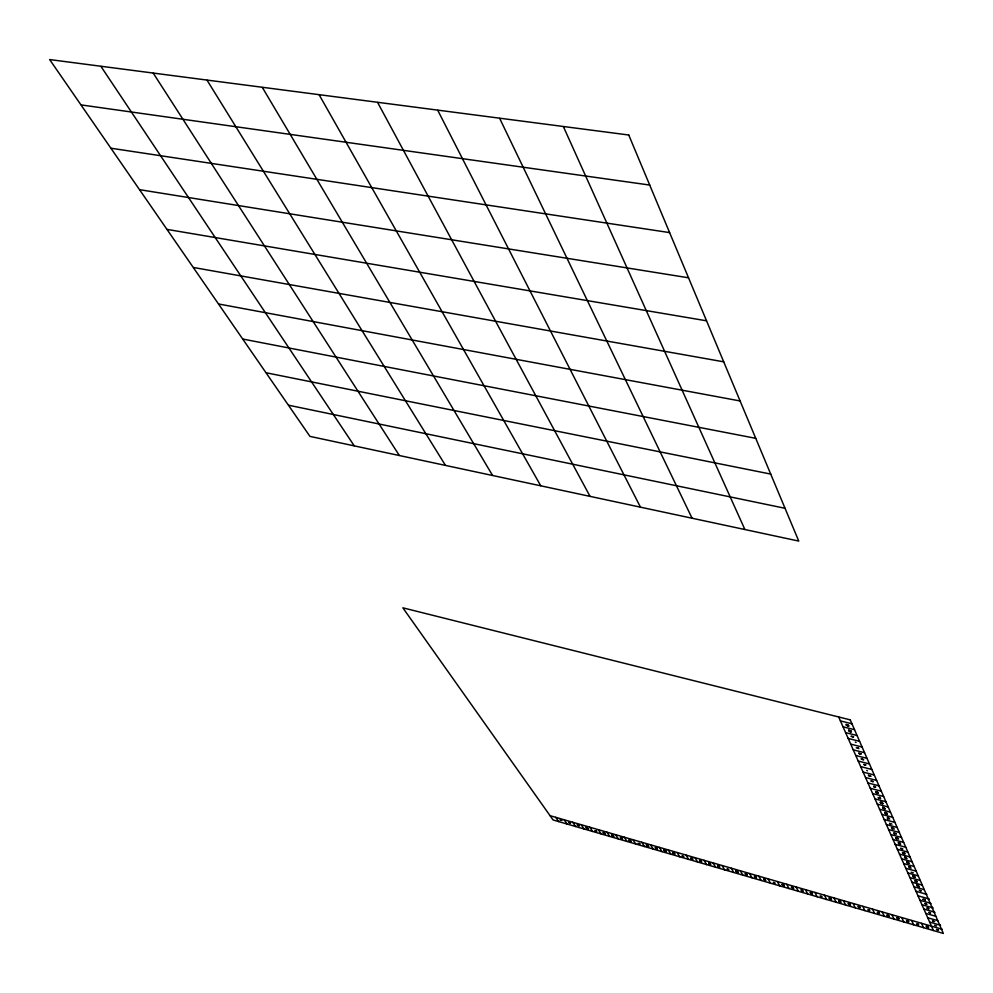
<?xml version="1.0" encoding="UTF-8"?>
<svg xmlns="http://www.w3.org/2000/svg" width="993" height="993" viewBox="0 0 993 993"><rect width="100%" height="100%" fill="white"/><g stroke="black" fill="none" stroke-linecap="round" stroke-linejoin="round"><path stroke-width="1.49" d="M848.643 730.178L851.063 731.071M850.976 731.196L849.809 731.282M875.528 787.101L874.548 787.114M875.677 791.483L877.936 792.265M884.701 808.178L885.21 808.823M895.984 837.595L898.193 838.402M898.106 838.539L898.528 839.159M898.181 842.523L900.341 843.293M906.535 857.977L904.474 857.182M916.911 885.098L918.587 885.855M919.108 890.026L921.194 890.783M926.978 904.338L924.93 903.605M870.687 776.315L870.054 776.067M861.328 758.702L862.731 759.248M853.459 737.067L852.093 736.545M857.927 906.336L859.876 907.056M858.858 753.079L860.236 753.637M888.872 915.807L887.034 915.136M850.927 731.742L849.884 731.469M936.461 929.423L938.484 930.18M878.135 793.32L877.527 793.072M880.456 798.608L879.848 798.347M763.543 878.929L765.392 879.637M882.777 803.846L882.156 803.598M884.974 809.047L884.44 808.786M865.499 764.92L864.493 764.66M793.134 887.879L792.91 888.077M887.295 814.198L886.699 813.95M884.974 812.336L886.265 812.833M848.307 903.518L850.244 904.263M850.058 904.412L849.797 904.238M672.919 852.615L674.694 853.297M675.017 854.129L673.229 853.434M683.892 856.711L682.141 856.04M877.688 792.501L878.308 793.097M692.853 859.305L691.091 858.647M701.741 861.912L700.09 861.303M882.703 807.172L883.981 807.681M630.27 840.363L629.661 840.388C628.147 839.594 632.678 841.208 628.83 839.941M710.752 864.531L709.027 863.823M719.851 867.162L718.063 866.455M728.936 869.794L727.137 869.086M738.047 872.45L736.247 871.73M747.208 875.106L745.433 874.436M756.393 877.775L754.593 877.055M906.746 861.775L907.974 862.234M754.308 876.236L756.17 876.968M719.155 866.157L717.951 865.611L719.205 866.69M900.154 843.504L898.95 843.032M585.833 827.33L587.546 828.001M904.648 856.996L905.852 857.468M932.204 907.242L932.613 907.453M613.178 835.634L611.502 834.964M811.703 893.03L810.474 892.459L811.715 893.539M907.168 921.057L908.533 921.132L906.522 920.548M932.415 907.739L921.926 904.673M930.466 912.815L929.684 912.815C928.219 912.058 933.234 913.684 928.803 912.331M888.934 916.191L888.189 916.191C886.501 915.05 891.751 917.383 887.332 915.72M664.044 850.02L665.831 850.74M908.136 921.02L907.379 921.02C905.144 921.876 911.462 922.274 907.317 921.367M908.458 921.703L907.465 921.206M928.219 927.45L926.965 926.866M942.096 929.237L550.085 815.7M849.065 730.351L850.641 730.823M850.554 731.022L849.511 731.208M927.052 907.838L928.182 908.247M577.318 824.835L579.031 825.543M920.97 890.969L919.94 890.597M925.116 903.419L926.221 903.853M869.012 775.943L868.366 775.123L868.925 775.756M876.571 792.948L875.863 792.141L876.422 792.762M878.904 798.235L878.184 797.429L878.743 798.049M881.126 803.474L880.493 802.679L881.052 803.287M883.422 808.662L882.789 807.88L883.348 808.488M896.89 917.582L897.957 917.979M885.744 813.826L885.061 813.044L885.607 813.639M887.941 818.927L887.32 818.158L887.866 818.753M890.225 824.004L889.554 823.234L890.1 823.83M737.154 871.544L737.985 872.09M873.716 786.295L875.193 786.741M880.046 797.776L880.63 798.384M875.044 786.928L874.2 786.99M869.719 775.508L870.836 776.092M887.183 914.901L888.226 915.31M859.653 907.23L858.709 906.87M810.698 893.141L812.075 893.129L810.151 892.57M820.156 895.885L821.174 896.282M877.204 792.526L876.484 791.992M829.651 898.64L830.669 899.037M839.184 901.408L840.215 901.805M892.074 828.224L892.31 828.857M892.409 829.031L891.416 827.454L891.95 828.05M896.369 837.757L897.324 837.993L895.909 837.757M894.606 834.021L893.973 833.264L894.507 833.847M897.697 838.377L897.486 838.601M896.791 838.973L896.158 838.229L896.691 838.8M791.533 886.985L792.513 887.382M764.027 879.587L764.995 879.972M773.286 882.268L774.267 882.665M782.596 884.974L783.576 885.359M913.237 876.434L912.679 875.727L913.2 876.273M791.93 887.68L792.588 887.879L791.359 887.196M800.941 889.716L801.922 890.113M801.314 890.411L802.294 890.795M881.858 803.064L882.926 803.635M884.142 808.265L882.554 807.433M886.414 813.416L887.481 813.987M699.792 860.36L700.735 860.745M700.214 861.043L701.157 861.44M888.661 818.542L889.716 819.101M708.779 863.314L710.169 864.059M718.262 866.293L719.515 866.268L717.666 865.722M890.895 823.619L891.95 824.178M727.335 868.925L728.291 869.322M736.458 871.569L737.414 871.966M745.606 874.225L746.55 874.61M892.757 827.839L893.799 828.398M893.104 828.646L894.159 829.205M754.792 876.893L755.71 876.931M895.301 833.648L896.344 834.207M765.169 879.798L764.3 879.463M708.828 862.979L709.759 863.351M917.309 885.26L918.624 885.669M673.031 852.962L674.346 853.657M682.328 855.854L683.246 856.239M691.265 858.448L692.183 858.833M933.06 921.405L934.661 921.529M81.364 104.948L649.707 185.058M936.809 929.585L938.062 929.969M620.34 837.298L621.246 837.67M111.29 148.267L669.605 232.598M848.655 903.692L849.834 904.064M913.994 876.111L914.938 876.583M611.688 834.778L612.557 835.15M926.692 926.692L926.171 926.047L926.556 926.668M139.926 189.737L688.521 277.792M587.347 828.174L586.515 827.827M862.694 759.471L863.649 759.794L862.358 759.409M754.643 876.397L755.735 876.745M167.345 229.445L706.544 320.813M193.635 267.514L723.711 361.824M886.252 813.081L887.171 813.391L885.942 813.006M664.379 850.194L665.409 850.517M218.857 304.032L740.095 400.961M829.428 898.466L828.981 897.833L829.478 898.342M932.923 921.38L932.514 920.747L933.01 921.405M243.086 339.109L755.747 438.335M907.974 862.483L908.856 862.793L907.664 862.408M577.641 825.009L578.485 825.27M578.571 825.506L579.267 826.002M927.45 926.419L928.306 926.829M736.173 871.395L735.714 870.762L736.235 871.271M266.372 372.822L770.705 474.083M621.333 837.918L622.077 838.179L621.084 837.856M928.207 908.508L929.063 908.806L927.909 908.434M709.834 863.612L710.616 863.885L709.573 863.538M288.764 405.256L785.029 508.292M765.069 880.22L765.851 880.506L764.796 880.146M674.483 853.57L673.589 853.099M774.329 882.914L775.123 883.187L774.056 882.839M783.638 885.607L783.576 884.788M792.973 888.325L793.767 888.611L792.699 888.251M801.984 890.361L802.778 890.647L801.711 890.287M802.356 891.056L803.151 891.329L802.083 890.982M811.778 893.787L812.572 894.072L811.492 893.712M821.236 896.53L822.03 896.816L820.95 896.468M830.731 899.286L831.538 899.571L830.446 899.224M840.264 902.066L841.071 902.352L839.979 901.992M849.834 904.846L850.653 905.132L849.549 904.772M897.995 918.24L898.814 918.525L897.697 918.165M830.235 898.206L831.054 898.615M646.654 845.403L646.158 844.77L646.691 845.279M560.586 820.404L560.089 819.796L560.635 820.292M647.362 845.117L648.131 845.527M840.413 720.906L851.969 723.81M848.196 725.411L846.011 724.406L848.444 725.151M843.02 726.789L854.526 729.694M845.614 732.623L857.071 735.528M848.171 738.407L859.59 741.312M850.716 744.142L862.098 747.046M858.101 747.791L858.759 748.672L858.163 747.977M853.235 749.814L864.568 752.731M855.743 755.45L867.026 758.367M858.213 761.035L869.458 763.952M860.67 766.584L871.879 769.488M863.103 772.07L874.274 774.987M865.524 777.519L876.645 780.436M872.971 781.789L870.873 780.821L873.207 781.565M867.919 782.918L879.004 785.835M855.321 742.032L856.078 742.479M870.29 788.268L881.337 791.185M872.648 793.581L883.658 796.498M874.982 798.856L885.955 801.773M882.057 802.356L882.69 803.163L882.119 802.518M561.268 820.131L562.026 820.566M877.303 804.082L888.226 806.999M879.599 809.258L890.485 812.175M881.883 814.397L892.732 817.313M887.605 817.76C887.134 816.68 890.547 819.697 887.481 817.462M887.891 817.835L888.859 818.095L887.754 817.549M884.142 819.498L894.954 822.415M886.389 824.55L897.151 827.467M888.611 829.565L899.348 832.482M755.375 876.856L755.102 876.881M890.82 834.542L901.507 837.459M893.005 839.482L903.667 842.399M879.5 797.056L880.158 797.404M900.428 844.298L898.429 843.38L900.663 844.112M895.177 844.373L905.802 847.29M902.563 849.176L900.577 848.258L902.798 848.978M897.337 849.238L907.912 852.155M904.126 852.59L904.71 853.347L904.176 852.751M904.685 854.005L902.711 853.086L904.921 853.819M899.472 854.054L910.01 856.971M901.594 858.833L912.095 861.75M859.665 754.022L861.117 753.96M908.88 863.55L906.919 862.644L909.116 863.376M903.704 863.587L914.168 866.492M909.191 866.79C908.694 865.772 912.046 868.639 909.067 866.517M909.464 866.864L910.395 867.125L909.34 866.591M905.79 868.292L916.216 871.196M907.863 872.959L918.252 875.876M909.911 877.601L920.275 880.506M916.75 881.474L914.814 880.58L916.986 881.3M911.959 882.194L922.286 885.098M919.319 886.625L917.16 885.905L919.096 886.799M913.982 886.761L924.272 889.666M915.993 891.292L926.841 894.383M917.979 895.785L928.207 898.69M929.076 899.286L928.343 899L929.175 899.224M859.913 753.985L858.709 753.302M919.965 900.241L930.143 903.146M930.255 903.394L931.111 903.68M932.179 907.813L933.035 908.099M923.875 909.067L933.991 911.959M934.103 912.207L934.947 912.493M925.811 913.423L935.89 916.316M927.723 917.755L937.777 920.648M929.634 922.05L940.52 925.29L939.85 925.017M941.414 928.989L941.712 929.423M604.228 832.606L605.333 833.959L604.774 833.437M783.527 884.639L784.433 885.893L783.365 885.545M878.793 912.294L879.339 912.964L878.842 912.43M570.392 823.247L568.691 822.452L570.503 823.073M656.832 848.345L655.095 847.538L656.969 848.171M746.773 874.461L744.998 873.629L746.935 874.287M840.438 901.656L838.626 900.812L840.637 901.495M587.546 828.323L588.191 828.981L587.62 828.46M596.098 830.806L596.743 831.464L596.185 830.942M613.314 835.808L613.959 836.466L613.401 835.945M621.978 838.315L622.611 838.986L622.052 838.452M630.667 840.835L631.3 841.505L630.741 840.984M639.393 843.38L640.026 844.038L639.48 843.516M648.156 845.924L648.789 846.582L648.23 846.061M656.956 848.469L657.577 849.139L657.031 848.618M665.794 851.038L666.415 851.709L665.869 851.175M858.647 907.242L860.149 907.676L858.436 906.758M858.895 907.317L859.764 907.565L858.771 907.068M868.292 910.047L869.806 910.482L868.18 909.799M868.552 910.109L869.421 910.37L868.428 909.873M877.986 912.852L879.5 913.299L877.874 912.617M878.246 912.927L879.115 913.188L878.122 912.691M897.498 918.525L899.025 918.959L896.878 917.954M897.759 918.599L898.64 918.848L897.635 918.351M907.577 921.442L908.458 921.703M917.172 924.235L918.711 924.682L917.06 923.986M917.433 924.309L918.314 924.57L917.147 923.825M927.065 927.114L928.616 927.561L927.226 926.941M927.325 927.189L928.219 927.45M849.201 904.213L849.785 904.586M701.381 861.378L699.631 860.571M896.865 838.315L896.356 837.968M737.091 871.171L737.725 871.519M866.765 770.382L867.41 770.866M577.876 825.419L577.218 825.022M848.68 903.903L848.221 903.692M874.994 786.63L873.703 786.53M764.895 879.264L763.704 879.314M664.391 850.405L665.211 850.666L663.945 850.182M917.284 885.471L917.966 885.719L916.824 885.222M874.523 787.114L875.615 786.977M861.018 753.786L860.397 753.588M849.003 730.55L848.581 730.314M851.324 736.396L851.882 736.545M927.028 908.198L927.561 908.347M875.727 791.831L876.285 791.98M906.696 862.123L907.317 862.321M884.9 812.684L885.57 812.932M861.266 759.062L861.974 759.322M555.695 817.338L558.711 821.596M564.148 819.784L567.14 824.053M572.638 822.241L575.592 826.511M581.153 824.711L584.095 828.981M589.705 827.194L592.622 831.464M594.919 830.843L594.807 830.694A3.004 0.906 24.8 0 0 595.192 830.781M598.283 829.676L601.175 833.946M603.496 833.338L603.396 833.177A3.004 0.906 24.7 0 0 603.769 833.276M606.909 832.184L609.776 836.441M100.963 66.432L354.191 445.745M615.561 834.691L618.403 838.961M620.762 838.353L620.662 838.191A3.016 0.919 24.6 0 0 621.072 838.291M624.249 837.211L627.067 841.468M629.45 840.872L629.351 840.723A3.029 0.919 24.5 0 0 629.761 840.823M632.963 839.743L635.756 844M638.164 843.405L638.065 843.256A3.041 0.919 24.4 0 0 638.499 843.355M641.726 842.275L644.494 846.545M646.927 845.949L646.815 845.8A3.041 0.931 24.4 0 0 647.262 845.899M153.307 73.246L399.285 455.402M650.514 844.82L653.257 849.089M659.34 847.389L662.058 851.646M668.202 849.958L670.896 854.216M677.089 852.528L679.758 856.798M207.078 80.259L445.385 465.283M686.026 855.122L688.67 859.379M690.793 858.126L690.694 857.964A3.078 0.943 24 0 0 691.215 858.089M695.001 857.729L697.607 861.986M704 860.335L706.582 864.593M713.036 862.954L715.605 867.212M262.351 87.458L492.503 475.374M722.11 865.586L724.654 869.843M731.233 868.23L733.74 872.487M740.381 870.886L742.863 875.143M749.566 873.542L752.024 877.8M758.789 876.223L761.221 880.481M319.187 94.869L540.688 485.689M768.061 878.904L770.456 883.162M777.358 881.61L779.728 885.855M786.692 884.316L789.038 888.561M796.076 887.034L798.384 891.28M377.625 102.478L589.979 496.252M805.484 889.765L807.768 894.01M814.943 892.508L817.189 896.753M824.438 895.264L826.66 899.509M833.971 898.02L836.168 902.265M437.764 110.322L640.411 507.051M843.541 900.8L845.701 905.045M853.161 903.58L855.283 907.825M862.805 906.386L864.915 910.631M872.499 909.191L874.572 913.436M877.229 912.12L877.303 912.269A3.252 1.018 22.4 0 0 878.11 912.43M853.608 736.831L851.175 736.223M882.231 912.021L884.279 916.254M499.678 118.39L692.009 518.098M892.012 914.851L894.023 919.096M901.83 917.693L903.804 921.938M911.686 920.561L913.622 924.793M921.578 923.428L923.49 927.661M563.428 126.694L744.837 529.406M838.663 716.958L933.395 930.54M936.598 925.886L934.525 925.315M895.971 833.437L893.812 832.891M907.031 858.61L904.896 858.064M911.189 868.093L909.079 867.547M913.25 872.785L911.14 872.226M915.285 877.427L913.188 876.881M917.309 882.045L915.223 881.486M849.586 731.394L851.373 731.853L849.027 731.258M864.195 764.585L865.946 765.032L863.649 764.436M856.276 747.717L856.376 747.915A3.798 1.403 22.5 0 0 857.791 748.027M880.307 802.232L880.381 802.431A3.649 1.291 22.3 0 0 881.66 802.567M923.093 899.36L923.018 899.199A3.376 1.092 22 0 0 924.024 899.385M586.64 828.299A2.991 0.906 24.9 0 1 586.267 828.212M603.31 832.581A3.004 0.906 24.7 0 1 602.937 832.506M612.42 835.783A3.016 0.906 24.6 0 1 612.023 835.696M656.075 848.456A3.053 0.931 24.3 0 1 655.616 848.357M664.863 851.15A3.066 0.931 24.2 0 1 664.54 851.075L664.429 850.914A3.053 0.931 24.2 0 0 664.9 851.013M881.536 802.406A3.637 1.291 22.3 0 1 880.307 802.245M903.667 852.776A3.513 1.192 22.1 0 1 902.401 852.602M924.123 899.521A3.389 1.092 22 0 1 923.105 899.373M848.804 725.995L846.371 725.213L848.804 725.995M848.345 725.883L847.314 725.622L848.345 725.883M628.755 135.011L49.65 59.568L309.953 436.386L798.757 541.073L628.755 135.011M850.244 719.863L402.848 607.815L553.101 819.97L943.35 933.432L850.244 719.863M924.955 899.447L925.228 900.068L924.955 899.447M692.32 858.175L692.58 858.858L692.32 858.175M782.136 884.651L782.05 884.49A3.153 0.981 23.2 0 0 782.732 884.639A3.165 0.981 23.2 0 1 782.149 884.651"/></g></svg>
